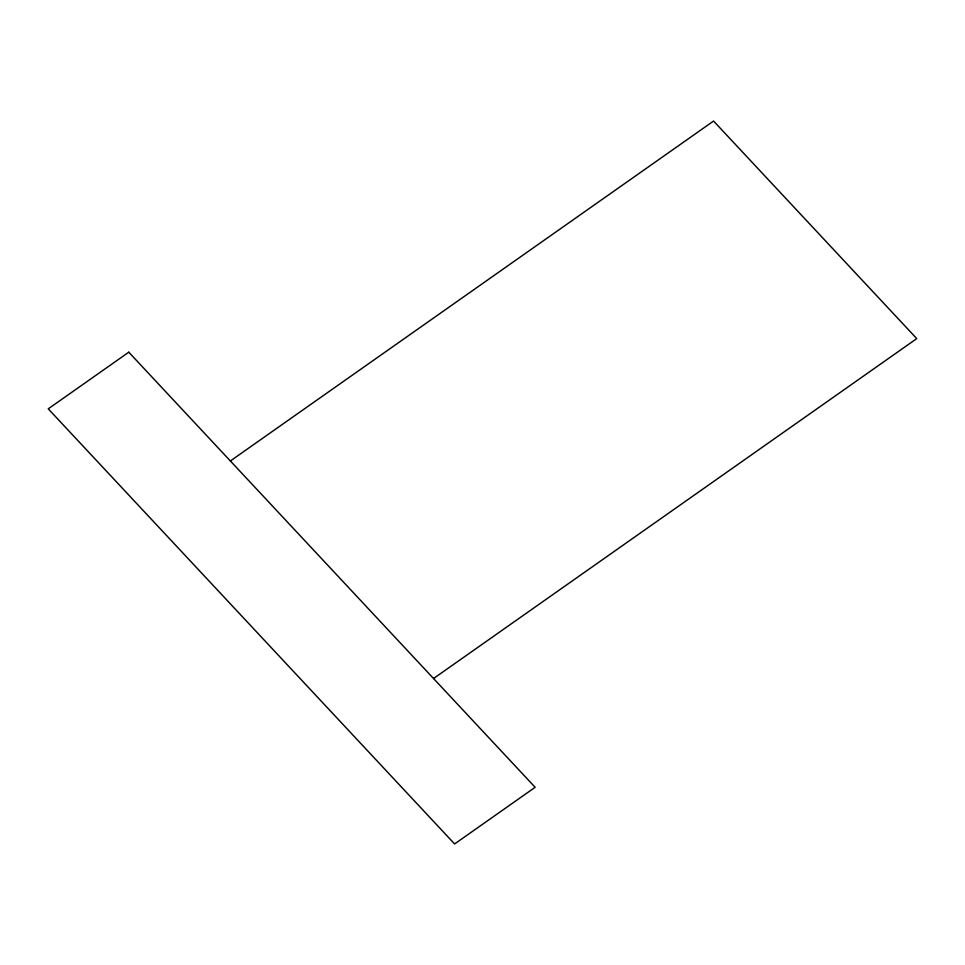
<?xml version="1.0" encoding="UTF-8"?>
<svg xmlns="http://www.w3.org/2000/svg" width="965" height="965" viewBox="0 0 965 965"><rect width="100%" height="100%" fill="white"/><g stroke="black" fill="none" stroke-linecap="round" stroke-linejoin="round"><path stroke-width="1.45" d="M230.37 460.968L713.569 121.047L916.75 338.606L433.55 678.516M128.779 352.189L48.25 408.846L454.612 843.953L535.141 787.295L128.779 352.189"/></g></svg>
